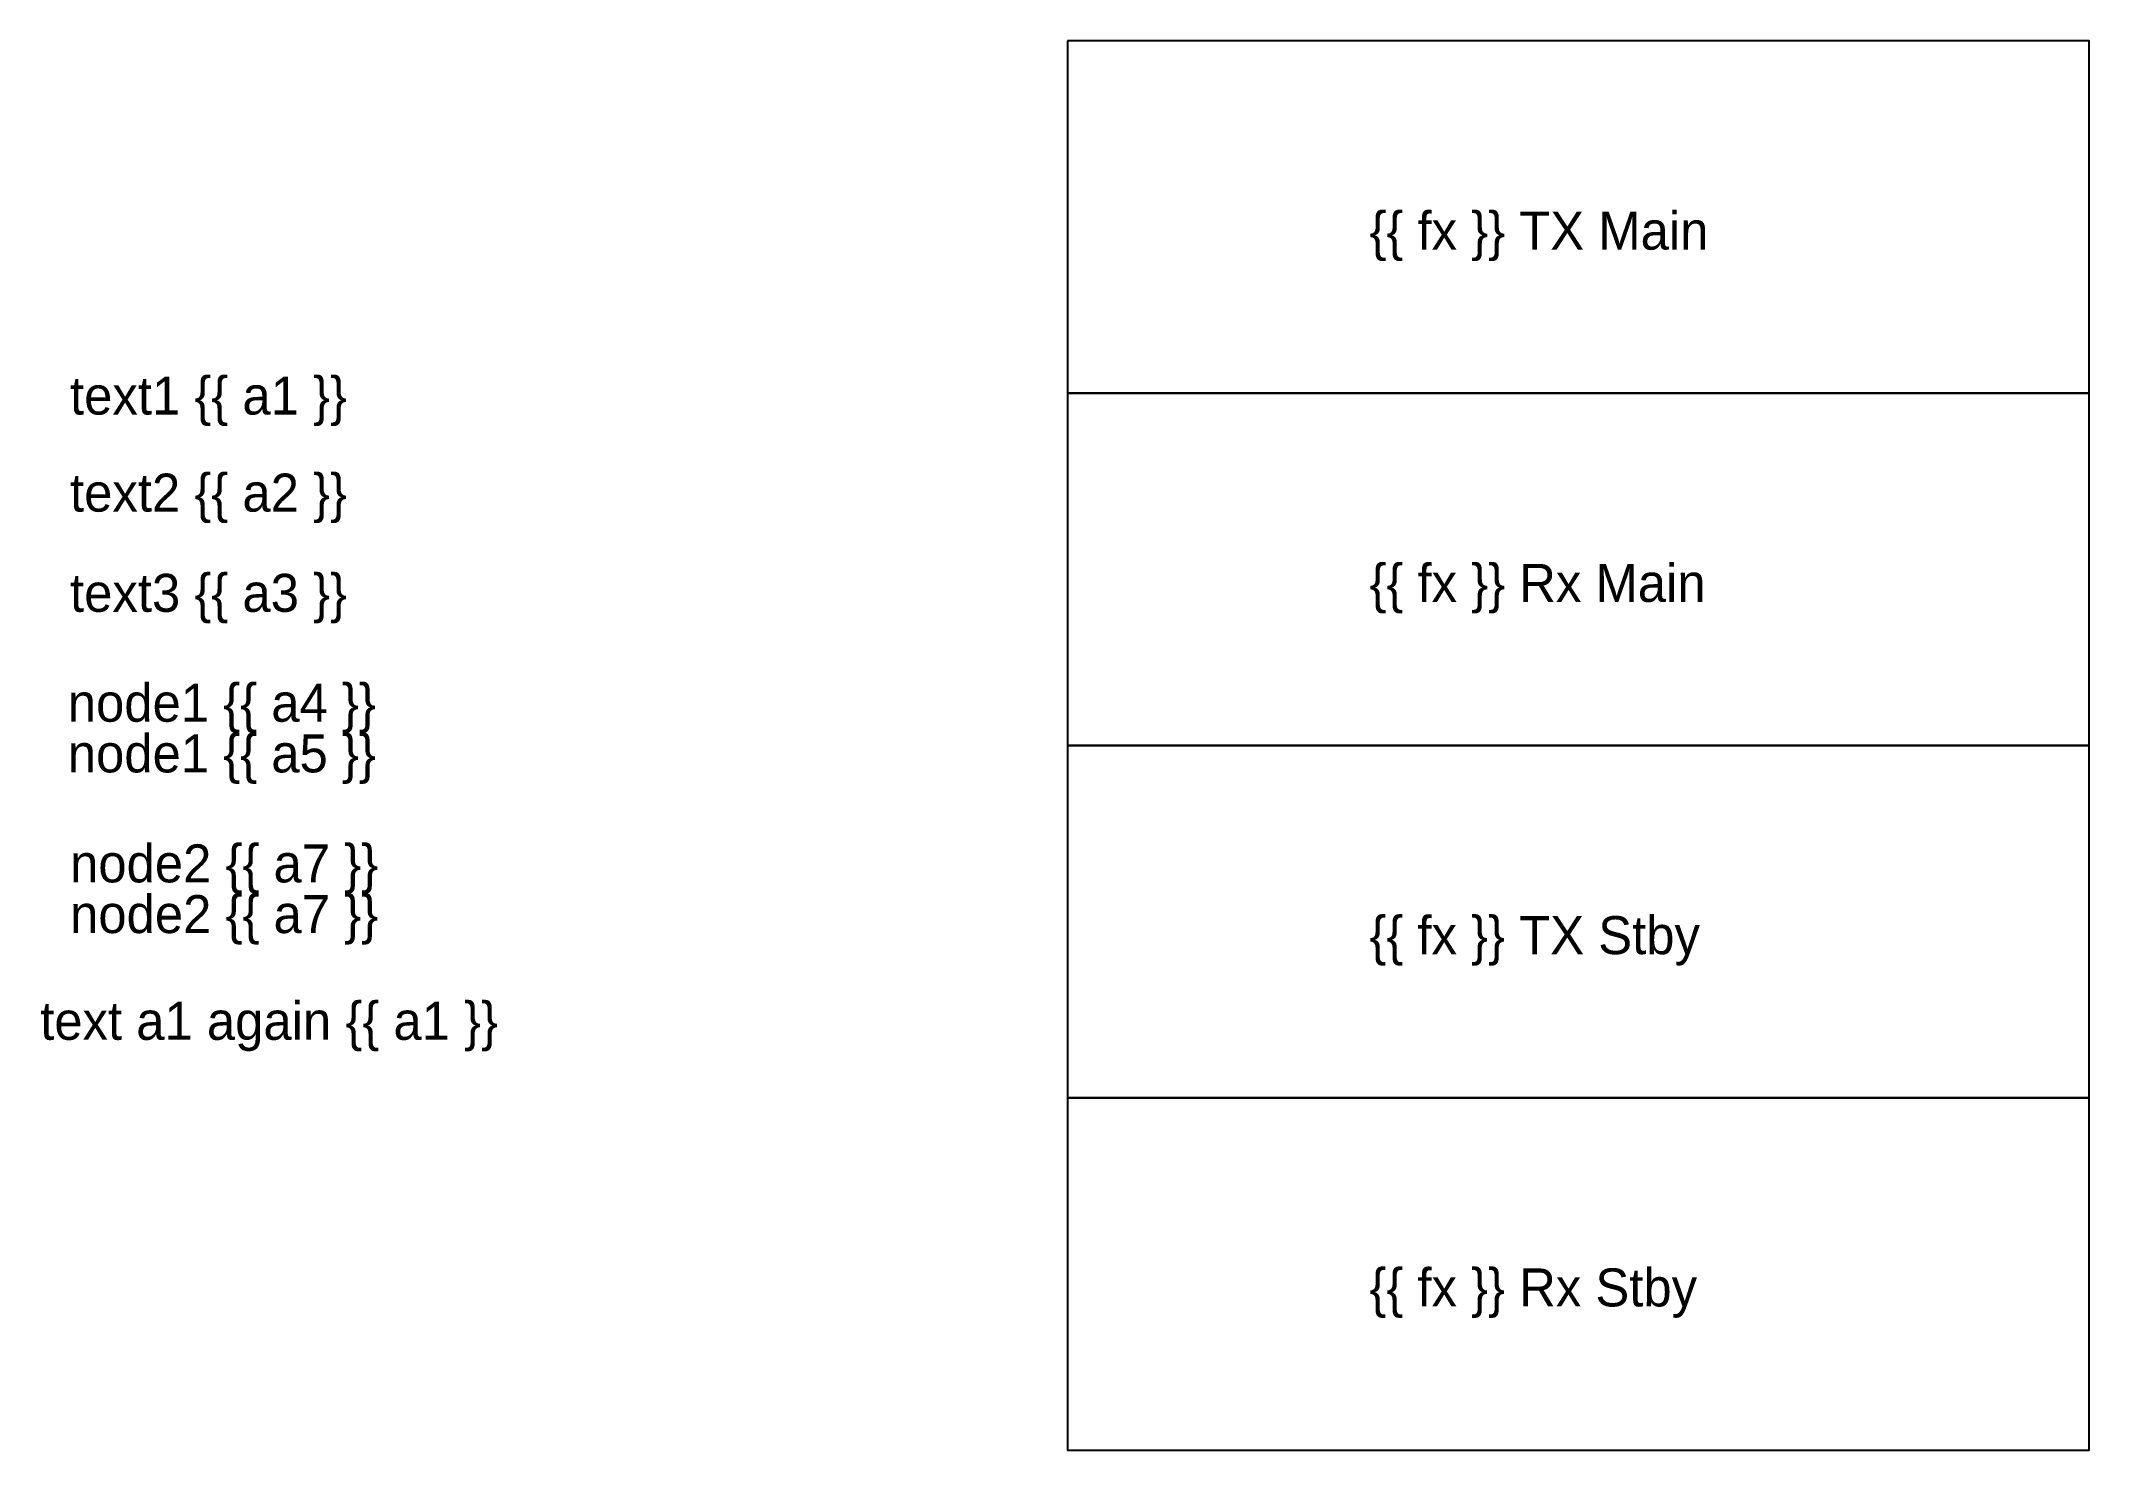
# Model space of a CAD drawing. Extents: x 8.4 to 48.8, y -12.7 to 15.1.
import ezdxf

# ---------------------------------------------------------------- set-up
doc = ezdxf.new("R2010")
doc.units = 0
doc.layers.add('Default', color=7, linetype='Continuous')

msp = doc.modelspace()

# ---------------------------------------------------------------- linework, layer by layer
at = {"layer": 'Default'}
for points in [[(28.657, 15.096), (28.657, 8.146), (48.817, 8.146), (48.817, 15.096)], [(28.657, 8.146), (28.657, 1.196), (48.817, 1.196), (48.817, 8.146)], [(28.657, 1.196), (28.657, -5.754), (48.817, -5.754), (48.817, 1.196)], [(28.657, -5.754), (28.657, -12.704), (48.817, -12.704), (48.817, -5.754)]]:
    msp.add_lwpolyline(points, close=True, dxfattribs=at)

# ---------------------------------------------------------------- texts
for s, p in [('{{ fx }} TX Main', (34.616, 10.979)), ('text1 {{ a1 }}', (8.974, 7.725)), ('text2 {{ a2 }}', (8.974, 5.81)), ('text3 {{ a3 }}', (8.974, 3.833)), ('{{ fx }} Rx Main', (34.616, 4.029)), ('node1 {{ a4 }}', (8.929, 1.665)), ('node1 {{ a5 }}', (8.929, 0.665)), ('node2 {{ a7 }}', (8.974, -1.505)), ('node2 {{ a7 }}', (8.974, -2.505)), ('{{ fx }} TX Stby', (34.615, -2.921)), ('text a1 again {{ a1 }}', (8.385, -4.611)), ('{{ fx }} Rx Stby', (34.615, -9.871))]:
    msp.add_text(s, height=0.75, dxfattribs=at).set_placement(p)

doc.saveas('drawing.dxf')
